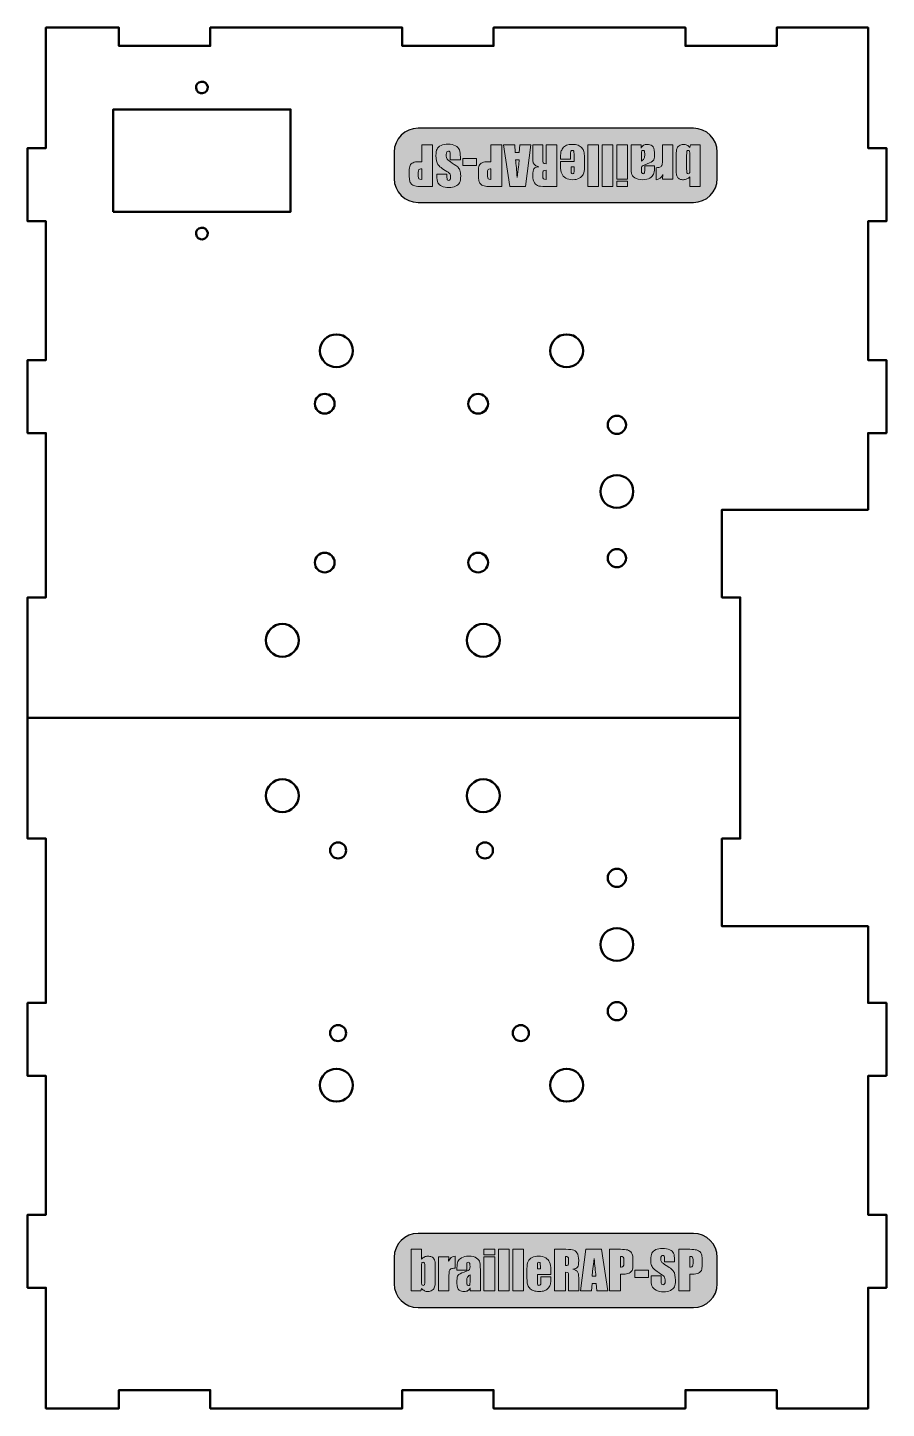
# Model space of a CAD drawing. Header units: inches. Extents: x 23 to 565, y -388 to -2.
# Drawn here: x 22.6 to 257.6, y -388.4 to -10.4 of the extents above; entities that cross this region are included whole.
import ezdxf

# ---------------------------------------------------------------- set-up
doc = ezdxf.new("R2010")
doc.units = ezdxf.units.IN
doc.header["$MEASUREMENT"] = 0
doc.layers.add('Calque 1', color=7, linetype='Continuous')

# ---------------------------------------------------------------- blocks, each defined once
blk = doc.blocks.new('block 2')
at = {"layer": 'Calque 1', "lineweight": 0}
for points in [[(154.51, -53.94), (152.82, -42.54), (155.85, -42.54), (156, -44.59), (157.07, -44.59), (157.24, -42.54), (160.31, -42.54), (158.8, -53.94), (154.51, -53.94)], [(175.88, -53.94), (175.88, -42.54), (178.81, -42.54), (178.81, -53.94), (175.88, -53.94)], [(179.83, -53.94), (179.83, -42.54), (182.75, -42.54), (182.75, -53.94), (179.83, -53.94)], [(183.78, -51.88), (183.78, -42.54), (186.7, -42.54), (186.7, -51.88), (183.78, -51.88)], [(141.68, -48.19), (141.68, -46.23), (145.41, -46.23), (145.41, -48.19), (141.68, -48.19)], [(183.78, -53.94), (183.78, -52.45), (186.7, -52.45), (186.7, -53.94), (183.78, -53.94)]]:
    blk.add_lwpolyline(points, dxfattribs=at)
for points, knots in [([(133.38, -53.94), (133.38, -53.94), (130.39, -53.94), (130.39, -53.94), (129.58, -53.94), (128.96, -53.87), (128.53, -53.75), (128.09, -53.62), (127.77, -53.44), (127.55, -53.2), (127.33, -52.96), (127.18, -52.67), (127.11, -52.33), (127.03, -51.99), (126.99, -51.46), (126.99, -50.75), (126.99, -50.75), (126.99, -49.76), (126.99, -49.76), (126.99, -49.03), (127.07, -48.5), (127.22, -48.16), (127.37, -47.83), (127.64, -47.58), (128.04, -47.4), (128.44, -47.22), (128.97, -47.13), (129.62, -47.13), (129.62, -47.13), (130.41, -47.13), (130.41, -47.13), (130.41, -47.13), (130.41, -42.54), (130.41, -42.54), (130.41, -42.54), (133.38, -42.54), (133.38, -42.54), (133.38, -42.54), (133.38, -53.94), (133.38, -53.94)], [0, 0, 0, 0, 1, 1, 1, 2, 2, 2, 3, 3, 3, 4, 4, 4, 5, 5, 5, 6, 6, 6, 7, 7, 7, 8, 8, 8, 9, 9, 9, 10, 10, 10, 11, 11, 11, 12, 12, 12, 13, 13, 13, 13]), ([(134.55, -50.49), (134.55, -50.49), (137.3, -50.49), (137.3, -50.49), (137.3, -50.49), (137.3, -51.33), (137.3, -51.33), (137.3, -51.73), (137.34, -51.98), (137.41, -52.09), (137.48, -52.19), (137.6, -52.25), (137.76, -52.25), (137.94, -52.25), (138.07, -52.17), (138.17, -52.03), (138.26, -51.88), (138.3, -51.66), (138.3, -51.37), (138.3, -50.99), (138.25, -50.7), (138.15, -50.51), (138.05, -50.32), (137.77, -50.08), (137.31, -49.81), (135.99, -49.03), (135.16, -48.39), (134.82, -47.88), (134.48, -47.38), (134.3, -46.57), (134.3, -45.45), (134.3, -44.64), (134.4, -44.04), (134.59, -43.66), (134.78, -43.27), (135.15, -42.95), (135.69, -42.69), (136.24, -42.43), (136.87, -42.3), (137.59, -42.3), (138.39, -42.3), (139.06, -42.45), (139.62, -42.75), (140.18, -43.05), (140.55, -43.43), (140.73, -43.9), (140.9, -44.36), (140.99, -45.02), (140.99, -45.88), (140.99, -45.88), (140.99, -46.62), (140.99, -46.62), (140.99, -46.62), (138.23, -46.62), (138.23, -46.62), (138.23, -46.62), (138.23, -45.24), (138.23, -45.24), (138.23, -44.81), (138.19, -44.53), (138.12, -44.41), (138.04, -44.29), (137.9, -44.23), (137.71, -44.23), (137.51, -44.23), (137.36, -44.31), (137.27, -44.46), (137.17, -44.62), (137.12, -44.85), (137.12, -45.15), (137.12, -45.82), (137.21, -46.26), (137.4, -46.47), (137.58, -46.67), (138.05, -47.02), (138.78, -47.5), (139.52, -47.99), (140.01, -48.35), (140.25, -48.57), (140.49, -48.79), (140.68, -49.09), (140.84, -49.48), (141, -49.87), (141.08, -50.37), (141.08, -50.97), (141.08, -51.85), (140.97, -52.48), (140.74, -52.89), (140.52, -53.29), (140.16, -53.61), (139.66, -53.84), (139.16, -54.06), (138.56, -54.18), (137.86, -54.18), (137.09, -54.18), (136.43, -54.05), (135.89, -53.8), (135.35, -53.55), (134.99, -53.24), (134.82, -52.86), (134.64, -52.49), (134.55, -51.84), (134.55, -50.94), (134.55, -50.94), (134.55, -50.49), (134.55, -50.49)], [0, 0, 0, 0, 1, 1, 1, 2, 2, 2, 3, 3, 3, 4, 4, 4, 5, 5, 5, 6, 6, 6, 7, 7, 7, 8, 8, 8, 9, 9, 9, 10, 10, 10, 11, 11, 11, 12, 12, 12, 13, 13, 13, 14, 14, 14, 15, 15, 15, 16, 16, 16, 17, 17, 17, 18, 18, 18, 19, 19, 19, 20, 20, 20, 21, 21, 21, 22, 22, 22, 23, 23, 23, 24, 24, 24, 25, 25, 25, 26, 26, 26, 27, 27, 27, 28, 28, 28, 29, 29, 29, 30, 30, 30, 31, 31, 31, 32, 32, 32, 33, 33, 33, 34, 34, 34, 35, 35, 35, 35]), ([(152.31, -53.94), (152.31, -53.94), (149.33, -53.94), (149.33, -53.94), (148.52, -53.94), (147.9, -53.87), (147.47, -53.75), (147.03, -53.62), (146.71, -53.44), (146.49, -53.2), (146.27, -52.96), (146.12, -52.67), (146.04, -52.33), (145.97, -51.99), (145.93, -51.46), (145.93, -50.75), (145.93, -50.75), (145.93, -49.76), (145.93, -49.76), (145.93, -49.03), (146, -48.5), (146.15, -48.16), (146.3, -47.83), (146.58, -47.58), (146.98, -47.4), (147.38, -47.22), (147.91, -47.13), (148.55, -47.13), (148.55, -47.13), (149.35, -47.13), (149.35, -47.13), (149.35, -47.13), (149.35, -42.54), (149.35, -42.54), (149.35, -42.54), (152.31, -42.54), (152.31, -42.54), (152.31, -42.54), (152.31, -53.94), (152.31, -53.94)], [0, 0, 0, 0, 1, 1, 1, 2, 2, 2, 3, 3, 3, 4, 4, 4, 5, 5, 5, 6, 6, 6, 7, 7, 7, 8, 8, 8, 9, 9, 9, 10, 10, 10, 11, 11, 11, 12, 12, 12, 13, 13, 13, 13]), ([(167.4, -53.94), (167.4, -53.94), (165.3, -53.94), (165.3, -53.94), (163.9, -53.94), (162.96, -53.88), (162.46, -53.78), (161.97, -53.67), (161.56, -53.39), (161.25, -52.95), (160.94, -52.5), (160.78, -51.8), (160.78, -50.83), (160.78, -49.94), (160.89, -49.34), (161.11, -49.04), (161.33, -48.73), (161.77, -48.55), (162.42, -48.49), (161.83, -48.34), (161.43, -48.15), (161.23, -47.9), (161.03, -47.66), (160.91, -47.44), (160.86, -47.23), (160.81, -47.03), (160.78, -46.47), (160.78, -45.55), (160.78, -45.55), (160.78, -42.54), (160.78, -42.54), (160.78, -42.54), (163.54, -42.54), (163.54, -42.54), (163.54, -42.54), (163.54, -46.33), (163.54, -46.33), (163.54, -46.94), (163.58, -47.32), (163.68, -47.46), (163.78, -47.61), (164.03, -47.68), (164.44, -47.68), (164.44, -47.68), (164.44, -42.54), (164.44, -42.54), (164.44, -42.54), (167.4, -42.54), (167.4, -42.54), (167.4, -42.54), (167.4, -53.94), (167.4, -53.94)], [0, 0, 0, 0, 1, 1, 1, 2, 2, 2, 3, 3, 3, 4, 4, 4, 5, 5, 5, 6, 6, 6, 7, 7, 7, 8, 8, 8, 9, 9, 9, 10, 10, 10, 11, 11, 11, 12, 12, 12, 13, 13, 13, 14, 14, 14, 15, 15, 15, 16, 16, 16, 17, 17, 17, 17]), ([(168.41, -47.05), (168.41, -47.05), (172.1, -47.05), (172.1, -47.05), (172.1, -47.05), (172.1, -45.02), (172.1, -45.02), (172.1, -44.6), (172.07, -44.33), (172, -44.21), (171.94, -44.09), (171.83, -44.02), (171.65, -44.02), (171.44, -44.02), (171.29, -44.11), (171.22, -44.27), (171.15, -44.43), (171.11, -44.74), (171.11, -45.21), (171.11, -45.21), (171.11, -46.44), (171.11, -46.44), (171.11, -46.44), (168.41, -46.44), (168.41, -46.44), (168.41, -46.44), (168.41, -45.75), (168.41, -45.75), (168.41, -45.17), (168.45, -44.73), (168.52, -44.42), (168.6, -44.11), (168.77, -43.78), (169.03, -43.43), (169.3, -43.07), (169.64, -42.81), (170.05, -42.63), (170.46, -42.46), (170.98, -42.37), (171.6, -42.37), (172.2, -42.37), (172.73, -42.46), (173.19, -42.63), (173.65, -42.8), (174.01, -43.04), (174.26, -43.35), (174.52, -43.65), (174.69, -43.98), (174.79, -44.35), (174.89, -44.71), (174.94, -45.24), (174.94, -45.93), (174.94, -45.93), (174.94, -48.66), (174.94, -48.66), (174.94, -49.47), (174.83, -50.12), (174.61, -50.59), (174.39, -51.06), (174.03, -51.42), (173.53, -51.67), (173.02, -51.93), (172.45, -52.05), (171.79, -52.05), (171, -52.05), (170.34, -51.9), (169.82, -51.6), (169.3, -51.29), (168.94, -50.89), (168.73, -50.39), (168.52, -49.89), (168.41, -49.19), (168.41, -48.28), (168.41, -48.28), (168.41, -47.05), (168.41, -47.05)], [0, 0, 0, 0, 1, 1, 1, 2, 2, 2, 3, 3, 3, 4, 4, 4, 5, 5, 5, 6, 6, 6, 7, 7, 7, 8, 8, 8, 9, 9, 9, 10, 10, 10, 11, 11, 11, 12, 12, 12, 13, 13, 13, 14, 14, 14, 15, 15, 15, 16, 16, 16, 17, 17, 17, 18, 18, 18, 19, 19, 19, 20, 20, 20, 21, 21, 21, 22, 22, 22, 23, 23, 23, 24, 24, 24, 25, 25, 25, 25]), ([(191.43, -48.26), (191.43, -48.26), (194.1, -48.26), (194.1, -48.26), (194.1, -48.26), (194.1, -48.89), (194.1, -48.89), (194.1, -49.61), (194.01, -50.17), (193.85, -50.56), (193.68, -50.95), (193.35, -51.3), (192.84, -51.6), (192.34, -51.9), (191.69, -52.05), (190.89, -52.05), (189.92, -52.05), (189.2, -51.88), (188.71, -51.54), (188.22, -51.2), (187.93, -50.78), (187.83, -50.29), (187.73, -49.79), (187.68, -48.77), (187.68, -47.23), (187.68, -47.23), (187.68, -42.54), (187.68, -42.54), (187.68, -42.54), (190.45, -42.54), (190.45, -42.54), (190.45, -42.54), (190.45, -43.37), (190.45, -43.37), (190.62, -43.04), (190.85, -42.79), (191.12, -42.62), (191.4, -42.45), (191.72, -42.37), (192.1, -42.37), (192.6, -42.37), (193.06, -42.51), (193.47, -42.79), (193.89, -43.07), (194.1, -43.68), (194.1, -44.62), (194.1, -44.62), (194.1, -45.39), (194.1, -45.39), (194.1, -46.09), (193.99, -46.57), (193.77, -46.82), (193.55, -47.07), (193, -47.37), (192.13, -47.71), (191.19, -48.07), (190.69, -48.32), (190.63, -48.45), (190.56, -48.57), (190.53, -48.83), (190.53, -49.22), (190.53, -49.71), (190.56, -50.03), (190.64, -50.17), (190.71, -50.32), (190.83, -50.4), (191, -50.4), (191.19, -50.4), (191.31, -50.33), (191.36, -50.21), (191.4, -50.09), (191.43, -49.76), (191.43, -49.24), (191.43, -49.24), (191.43, -48.26), (191.43, -48.26)], [0, 0, 0, 0, 1, 1, 1, 2, 2, 2, 3, 3, 3, 4, 4, 4, 5, 5, 5, 6, 6, 6, 7, 7, 7, 8, 8, 8, 9, 9, 9, 10, 10, 10, 11, 11, 11, 12, 12, 12, 13, 13, 13, 14, 14, 14, 15, 15, 15, 16, 16, 16, 17, 17, 17, 18, 18, 18, 19, 19, 19, 20, 20, 20, 21, 21, 21, 22, 22, 22, 23, 23, 23, 24, 24, 24, 25, 25, 25, 25]), ([(190.53, -46.98), (190.98, -46.65), (191.25, -46.37), (191.32, -46.14), (191.39, -45.92), (191.43, -45.59), (191.43, -45.17), (191.43, -44.69), (191.4, -44.38), (191.33, -44.24), (191.27, -44.1), (191.14, -44.02), (190.96, -44.02), (190.78, -44.02), (190.66, -44.08), (190.61, -44.19), (190.55, -44.3), (190.53, -44.59), (190.53, -45.06), (190.53, -45.06), (190.53, -46.98), (190.53, -46.98)], [0, 0, 0, 0, 1, 1, 1, 2, 2, 2, 3, 3, 3, 4, 4, 4, 5, 5, 5, 6, 6, 6, 7, 7, 7, 7]), ([(196.29, -51.88), (196.29, -51.88), (196.4, -50.65), (196.4, -50.65), (195.99, -51.53), (195.39, -52), (194.6, -52.05), (194.6, -52.05), (194.6, -48.76), (194.6, -48.76), (195.12, -48.76), (195.51, -48.69), (195.75, -48.55), (195.99, -48.41), (196.15, -48.21), (196.2, -47.96), (196.26, -47.71), (196.29, -47.13), (196.29, -46.23), (196.29, -46.23), (196.29, -42.54), (196.29, -42.54), (196.29, -42.54), (199.13, -42.54), (199.13, -42.54), (199.13, -42.54), (199.13, -51.88), (199.13, -51.88), (199.13, -51.88), (196.29, -51.88), (196.29, -51.88)], [0, 0, 0, 0, 1, 1, 1, 2, 2, 2, 3, 3, 3, 4, 4, 4, 5, 5, 5, 6, 6, 6, 7, 7, 7, 8, 8, 8, 9, 9, 9, 10, 10, 10, 10]), ([(203.78, -53.94), (203.78, -53.94), (203.78, -51.24), (203.78, -51.24), (203.54, -51.51), (203.28, -51.72), (202.99, -51.85), (202.7, -51.98), (202.39, -52.05), (202.05, -52.05), (201.66, -52.05), (201.32, -51.99), (201.04, -51.87), (200.75, -51.75), (200.53, -51.57), (200.38, -51.35), (200.23, -51.13), (200.14, -50.92), (200.11, -50.71), (200.08, -50.49), (200.07, -50.04), (200.07, -49.35), (200.07, -49.35), (200.07, -45.14), (200.07, -45.14), (200.07, -44.46), (200.11, -43.95), (200.2, -43.61), (200.3, -43.28), (200.51, -42.99), (200.85, -42.74), (201.19, -42.49), (201.59, -42.37), (202.05, -42.37), (202.39, -42.37), (202.7, -42.44), (202.98, -42.59), (203.27, -42.73), (203.54, -42.95), (203.78, -43.25), (203.78, -43.25), (203.96, -42.54), (203.96, -42.54), (203.96, -42.54), (206.62, -42.54), (206.62, -42.54), (206.62, -42.54), (206.62, -53.94), (206.62, -53.94), (206.62, -53.94), (203.78, -53.94), (203.78, -53.94)], [0, 0, 0, 0, 1, 1, 1, 2, 2, 2, 3, 3, 3, 4, 4, 4, 5, 5, 5, 6, 6, 6, 7, 7, 7, 8, 8, 8, 9, 9, 9, 10, 10, 10, 11, 11, 11, 12, 12, 12, 13, 13, 13, 14, 14, 14, 15, 15, 15, 16, 16, 16, 17, 17, 17, 17]), ([(202.91, -49.23), (202.91, -49.71), (202.94, -50.03), (203, -50.17), (203.06, -50.32), (203.18, -50.4), (203.36, -50.4), (203.54, -50.4), (203.65, -50.33), (203.7, -50.2), (203.75, -50.07), (203.78, -49.75), (203.78, -49.23), (203.78, -49.23), (203.78, -45.2), (203.78, -45.2), (203.78, -44.7), (203.75, -44.38), (203.69, -44.24), (203.63, -44.1), (203.51, -44.02), (203.34, -44.02), (203.16, -44.02), (203.05, -44.1), (202.99, -44.24), (202.94, -44.39), (202.91, -44.74), (202.91, -45.29), (202.91, -45.29), (202.91, -49.23), (202.91, -49.23)], [0, 0, 0, 0, 1, 1, 1, 2, 2, 2, 3, 3, 3, 4, 4, 4, 5, 5, 5, 6, 6, 6, 7, 7, 7, 8, 8, 8, 9, 9, 9, 10, 10, 10, 10]), ([(130.41, -51.99), (130.41, -51.99), (130.41, -49.09), (130.41, -49.09), (130.33, -49.08), (130.25, -49.08), (130.19, -49.08), (129.92, -49.08), (129.73, -49.15), (129.63, -49.28), (129.52, -49.41), (129.47, -49.69), (129.47, -50.11), (129.47, -50.11), (129.47, -51.05), (129.47, -51.05), (129.47, -51.44), (129.53, -51.69), (129.65, -51.81), (129.77, -51.93), (130.03, -51.99), (130.41, -51.99)], [0, 0, 0, 0, 1, 1, 1, 2, 2, 2, 3, 3, 3, 4, 4, 4, 5, 5, 5, 6, 6, 6, 7, 7, 7, 7]), ([(149.35, -51.99), (149.35, -51.99), (149.35, -49.09), (149.35, -49.09), (149.26, -49.08), (149.19, -49.08), (149.13, -49.08), (148.86, -49.08), (148.67, -49.15), (148.56, -49.28), (148.46, -49.41), (148.41, -49.69), (148.41, -50.11), (148.41, -50.11), (148.41, -51.05), (148.41, -51.05), (148.41, -51.44), (148.47, -51.69), (148.59, -51.81), (148.71, -51.93), (148.96, -51.99), (149.35, -51.99)], [0, 0, 0, 0, 1, 1, 1, 2, 2, 2, 3, 3, 3, 4, 4, 4, 5, 5, 5, 6, 6, 6, 7, 7, 7, 7]), ([(156.08, -46.61), (156.23, -47.9), (156.38, -49.5), (156.53, -51.4), (156.84, -49.21), (157.03, -47.62), (157.1, -46.61), (157.1, -46.61), (156.08, -46.61), (156.08, -46.61)], [0, 0, 0, 0, 1, 1, 1, 2, 2, 2, 3, 3, 3, 3]), ([(171.27, -48.57), (171.27, -48.57), (171.27, -49.25), (171.27, -49.25), (171.27, -49.73), (171.29, -50.04), (171.34, -50.19), (171.39, -50.33), (171.5, -50.4), (171.66, -50.4), (171.86, -50.4), (171.98, -50.34), (172.03, -50.22), (172.07, -50.1), (172.1, -49.77), (172.1, -49.25), (172.1, -49.25), (172.1, -48.57), (172.1, -48.57), (172.1, -48.57), (171.27, -48.57), (171.27, -48.57)], [0, 0, 0, 0, 1, 1, 1, 2, 2, 2, 3, 3, 3, 4, 4, 4, 5, 5, 5, 6, 6, 6, 7, 7, 7, 7]), ([(164.44, -51.99), (164.44, -51.99), (164.44, -49.45), (164.44, -49.45), (164.1, -49.45), (163.87, -49.5), (163.74, -49.59), (163.6, -49.68), (163.54, -49.98), (163.54, -50.48), (163.54, -50.48), (163.54, -51.11), (163.54, -51.11), (163.54, -51.47), (163.6, -51.71), (163.73, -51.82), (163.86, -51.93), (164.09, -51.99), (164.44, -51.99)], [0, 0, 0, 0, 1, 1, 1, 2, 2, 2, 3, 3, 3, 4, 4, 4, 5, 5, 5, 6, 6, 6, 6])]:
    blk.add_open_spline(points, degree=3, knots=knots, dxfattribs=at)
blk = doc.blocks.new('block 3')
at = {"layer": 'Calque 1', "lineweight": 0}
for points in [[(150.37, -344.86), (150.37, -346.34), (147.44, -346.34), (147.44, -344.86), (150.37, -344.86)], [(150.37, -346.91), (150.37, -356.26), (147.44, -356.26), (147.44, -346.91), (150.37, -346.91)], [(154.32, -344.86), (154.32, -356.26), (151.39, -356.26), (151.39, -344.86), (154.32, -344.86)], [(158.27, -344.86), (158.27, -356.26), (155.34, -356.26), (155.34, -344.86), (158.27, -344.86)], [(179.64, -344.86), (181.33, -356.26), (178.3, -356.26), (178.14, -354.21), (177.08, -354.21), (176.9, -356.26), (173.84, -356.26), (175.35, -344.86), (179.64, -344.86)], [(192.47, -350.6), (192.47, -352.57), (188.73, -352.57), (188.73, -350.6), (192.47, -350.6)]]:
    blk.add_lwpolyline(points, dxfattribs=at)
for points, knots in [([(130.37, -344.86), (130.37, -344.86), (130.37, -347.56), (130.37, -347.56), (130.61, -347.28), (130.87, -347.08), (131.16, -346.95), (131.44, -346.81), (131.76, -346.75), (132.1, -346.75), (132.49, -346.75), (132.82, -346.81), (133.11, -346.93), (133.4, -347.05), (133.61, -347.22), (133.76, -347.44), (133.91, -347.66), (134.01, -347.88), (134.04, -348.09), (134.07, -348.3), (134.08, -348.75), (134.08, -349.44), (134.08, -349.44), (134.08, -353.65), (134.08, -353.65), (134.08, -354.34), (134.04, -354.85), (133.94, -355.18), (133.85, -355.52), (133.64, -355.81), (133.3, -356.06), (132.96, -356.3), (132.56, -356.43), (132.1, -356.43), (131.76, -356.43), (131.45, -356.35), (131.16, -356.21), (130.87, -356.06), (130.61, -355.84), (130.37, -355.55), (130.37, -355.55), (130.19, -356.26), (130.19, -356.26), (130.19, -356.26), (127.53, -356.26), (127.53, -356.26), (127.53, -356.26), (127.53, -344.86), (127.53, -344.86), (127.53, -344.86), (130.37, -344.86), (130.37, -344.86)], [0, 0, 0, 0, 1, 1, 1, 2, 2, 2, 3, 3, 3, 4, 4, 4, 5, 5, 5, 6, 6, 6, 7, 7, 7, 8, 8, 8, 9, 9, 9, 10, 10, 10, 11, 11, 11, 12, 12, 12, 13, 13, 13, 14, 14, 14, 15, 15, 15, 16, 16, 16, 17, 17, 17, 17]), ([(137.86, -346.91), (137.86, -346.91), (137.75, -348.14), (137.75, -348.14), (138.16, -347.26), (138.76, -346.8), (139.54, -346.75), (139.54, -346.75), (139.54, -350.03), (139.54, -350.03), (139.02, -350.03), (138.64, -350.1), (138.4, -350.24), (138.15, -350.39), (138, -350.58), (137.95, -350.83), (137.89, -351.08), (137.86, -351.66), (137.86, -352.57), (137.86, -352.57), (137.86, -356.26), (137.86, -356.26), (137.86, -356.26), (135.02, -356.26), (135.02, -356.26), (135.02, -356.26), (135.02, -346.91), (135.02, -346.91), (135.02, -346.91), (137.86, -346.91), (137.86, -346.91)], [0, 0, 0, 0, 1, 1, 1, 2, 2, 2, 3, 3, 3, 4, 4, 4, 5, 5, 5, 6, 6, 6, 7, 7, 7, 8, 8, 8, 9, 9, 9, 10, 10, 10, 10]), ([(142.72, -350.53), (142.72, -350.53), (140.05, -350.53), (140.05, -350.53), (140.05, -350.53), (140.05, -349.91), (140.05, -349.91), (140.05, -349.18), (140.14, -348.63), (140.3, -348.23), (140.47, -347.84), (140.8, -347.5), (141.3, -347.2), (141.81, -346.9), (142.46, -346.75), (143.26, -346.75), (144.22, -346.75), (144.95, -346.92), (145.44, -347.26), (145.93, -347.6), (146.22, -348.01), (146.32, -348.51), (146.42, -349), (146.47, -350.02), (146.47, -351.57), (146.47, -351.57), (146.47, -356.26), (146.47, -356.26), (146.47, -356.26), (143.7, -356.26), (143.7, -356.26), (143.7, -356.26), (143.7, -355.42), (143.7, -355.42), (143.52, -355.76), (143.3, -356.01), (143.03, -356.18), (142.75, -356.34), (142.42, -356.43), (142.04, -356.43), (141.55, -356.43), (141.09, -356.29), (140.67, -356.01), (140.26, -355.73), (140.05, -355.12), (140.05, -354.17), (140.05, -354.17), (140.05, -353.41), (140.05, -353.41), (140.05, -352.71), (140.16, -352.23), (140.38, -351.98), (140.6, -351.72), (141.15, -351.43), (142.02, -351.09), (142.96, -350.72), (143.46, -350.48), (143.52, -350.35), (143.59, -350.22), (143.62, -349.97), (143.62, -349.58), (143.62, -349.09), (143.58, -348.77), (143.51, -348.62), (143.44, -348.47), (143.32, -348.4), (143.15, -348.4), (142.96, -348.4), (142.84, -348.46), (142.79, -348.59), (142.74, -348.71), (142.72, -349.03), (142.72, -349.55), (142.72, -349.55), (142.72, -350.53), (142.72, -350.53)], [0, 0, 0, 0, 1, 1, 1, 2, 2, 2, 3, 3, 3, 4, 4, 4, 5, 5, 5, 6, 6, 6, 7, 7, 7, 8, 8, 8, 9, 9, 9, 10, 10, 10, 11, 11, 11, 12, 12, 12, 13, 13, 13, 14, 14, 14, 15, 15, 15, 16, 16, 16, 17, 17, 17, 18, 18, 18, 19, 19, 19, 20, 20, 20, 21, 21, 21, 22, 22, 22, 23, 23, 23, 24, 24, 24, 25, 25, 25, 25]), ([(165.73, -351.75), (165.73, -351.75), (162.05, -351.75), (162.05, -351.75), (162.05, -351.75), (162.05, -353.77), (162.05, -353.77), (162.05, -354.19), (162.08, -354.47), (162.14, -354.59), (162.2, -354.71), (162.32, -354.77), (162.5, -354.77), (162.71, -354.77), (162.86, -354.69), (162.93, -354.53), (163, -354.37), (163.04, -354.05), (163.04, -353.59), (163.04, -353.59), (163.04, -352.36), (163.04, -352.36), (163.04, -352.36), (165.73, -352.36), (165.73, -352.36), (165.73, -352.36), (165.73, -353.05), (165.73, -353.05), (165.73, -353.62), (165.7, -354.07), (165.62, -354.38), (165.55, -354.69), (165.38, -355.02), (165.11, -355.37), (164.85, -355.72), (164.51, -355.99), (164.1, -356.16), (163.69, -356.34), (163.17, -356.43), (162.55, -356.43), (161.95, -356.43), (161.42, -356.34), (160.96, -356.17), (160.5, -355.99), (160.14, -355.75), (159.89, -355.45), (159.63, -355.15), (159.45, -354.81), (159.36, -354.45), (159.26, -354.09), (159.21, -353.56), (159.21, -352.86), (159.21, -352.86), (159.21, -350.14), (159.21, -350.14), (159.21, -349.32), (159.32, -348.68), (159.54, -348.21), (159.76, -347.73), (160.12, -347.37), (160.62, -347.12), (161.12, -346.87), (161.7, -346.75), (162.35, -346.75), (163.15, -346.75), (163.81, -346.9), (164.33, -347.2), (164.85, -347.5), (165.21, -347.9), (165.42, -348.4), (165.63, -348.9), (165.73, -349.61), (165.73, -350.51), (165.73, -350.51), (165.73, -351.75), (165.73, -351.75)], [0, 0, 0, 0, 1, 1, 1, 2, 2, 2, 3, 3, 3, 4, 4, 4, 5, 5, 5, 6, 6, 6, 7, 7, 7, 8, 8, 8, 9, 9, 9, 10, 10, 10, 11, 11, 11, 12, 12, 12, 13, 13, 13, 14, 14, 14, 15, 15, 15, 16, 16, 16, 17, 17, 17, 18, 18, 18, 19, 19, 19, 20, 20, 20, 21, 21, 21, 22, 22, 22, 23, 23, 23, 24, 24, 24, 25, 25, 25, 25]), ([(166.75, -344.86), (166.75, -344.86), (168.85, -344.86), (168.85, -344.86), (170.24, -344.86), (171.19, -344.91), (171.69, -345.02), (172.18, -345.13), (172.59, -345.4), (172.9, -345.85), (173.21, -346.29), (173.37, -347), (173.37, -347.97), (173.37, -348.86), (173.26, -349.45), (173.03, -349.76), (172.81, -350.06), (172.38, -350.25), (171.73, -350.31), (172.32, -350.45), (172.71, -350.65), (172.91, -350.89), (173.12, -351.14), (173.24, -351.36), (173.29, -351.56), (173.34, -351.77), (173.37, -352.33), (173.37, -353.25), (173.37, -353.25), (173.37, -356.26), (173.37, -356.26), (173.37, -356.26), (170.61, -356.26), (170.61, -356.26), (170.61, -356.26), (170.61, -352.47), (170.61, -352.47), (170.61, -351.86), (170.56, -351.48), (170.47, -351.34), (170.37, -351.19), (170.12, -351.12), (169.71, -351.12), (169.71, -351.12), (169.71, -356.26), (169.71, -356.26), (169.71, -356.26), (166.75, -356.26), (166.75, -356.26), (166.75, -356.26), (166.75, -344.86), (166.75, -344.86)], [0, 0, 0, 0, 1, 1, 1, 2, 2, 2, 3, 3, 3, 4, 4, 4, 5, 5, 5, 6, 6, 6, 7, 7, 7, 8, 8, 8, 9, 9, 9, 10, 10, 10, 11, 11, 11, 12, 12, 12, 13, 13, 13, 14, 14, 14, 15, 15, 15, 16, 16, 16, 17, 17, 17, 17]), ([(169.71, -346.81), (169.71, -346.81), (169.71, -349.34), (169.71, -349.34), (170.04, -349.34), (170.28, -349.3), (170.41, -349.21), (170.55, -349.11), (170.61, -348.82), (170.61, -348.32), (170.61, -348.32), (170.61, -347.69), (170.61, -347.69), (170.61, -347.33), (170.55, -347.09), (170.42, -346.98), (170.29, -346.87), (170.05, -346.81), (169.71, -346.81)], [0, 0, 0, 0, 1, 1, 1, 2, 2, 2, 3, 3, 3, 4, 4, 4, 5, 5, 5, 6, 6, 6, 6]), ([(178.07, -352.19), (177.92, -350.9), (177.76, -349.3), (177.61, -347.4), (177.31, -349.58), (177.12, -351.18), (177.05, -352.19), (177.05, -352.19), (178.07, -352.19), (178.07, -352.19)], [0, 0, 0, 0, 1, 1, 1, 2, 2, 2, 3, 3, 3, 3]), ([(181.83, -344.86), (181.83, -344.86), (184.82, -344.86), (184.82, -344.86), (185.63, -344.86), (186.25, -344.92), (186.68, -345.05), (187.12, -345.18), (187.44, -345.36), (187.66, -345.6), (187.88, -345.84), (188.03, -346.13), (188.1, -346.47), (188.18, -346.81), (188.22, -347.33), (188.22, -348.05), (188.22, -348.05), (188.22, -349.04), (188.22, -349.04), (188.22, -349.77), (188.14, -350.3), (187.99, -350.63), (187.84, -350.97), (187.57, -351.22), (187.17, -351.4), (186.77, -351.58), (186.24, -351.67), (185.59, -351.67), (185.59, -351.67), (184.8, -351.67), (184.8, -351.67), (184.8, -351.67), (184.8, -356.26), (184.8, -356.26), (184.8, -356.26), (181.83, -356.26), (181.83, -356.26), (181.83, -356.26), (181.83, -344.86), (181.83, -344.86)], [0, 0, 0, 0, 1, 1, 1, 2, 2, 2, 3, 3, 3, 4, 4, 4, 5, 5, 5, 6, 6, 6, 7, 7, 7, 8, 8, 8, 9, 9, 9, 10, 10, 10, 11, 11, 11, 12, 12, 12, 13, 13, 13, 13]), ([(184.8, -346.81), (184.8, -346.81), (184.8, -349.71), (184.8, -349.71), (184.88, -349.71), (184.96, -349.72), (185.02, -349.72), (185.29, -349.72), (185.48, -349.65), (185.58, -349.52), (185.69, -349.38), (185.74, -349.1), (185.74, -348.68), (185.74, -348.68), (185.74, -347.75), (185.74, -347.75), (185.74, -347.36), (185.68, -347.1), (185.56, -346.99), (185.44, -346.87), (185.18, -346.81), (184.8, -346.81)], [0, 0, 0, 0, 1, 1, 1, 2, 2, 2, 3, 3, 3, 4, 4, 4, 5, 5, 5, 6, 6, 6, 7, 7, 7, 7]), ([(199.6, -348.31), (199.6, -348.31), (196.84, -348.31), (196.84, -348.31), (196.84, -348.31), (196.84, -347.46), (196.84, -347.46), (196.84, -347.07), (196.81, -346.82), (196.74, -346.71), (196.67, -346.6), (196.55, -346.55), (196.39, -346.55), (196.21, -346.55), (196.07, -346.62), (195.98, -346.77), (195.89, -346.91), (195.84, -347.13), (195.84, -347.43), (195.84, -347.81), (195.9, -348.1), (196, -348.29), (196.1, -348.48), (196.38, -348.71), (196.84, -348.99), (198.16, -349.77), (198.99, -350.41), (199.33, -350.91), (199.67, -351.42), (199.84, -352.23), (199.84, -353.34), (199.84, -354.15), (199.75, -354.75), (199.56, -355.14), (199.37, -355.52), (199, -355.84), (198.46, -356.11), (197.91, -356.37), (197.28, -356.5), (196.56, -356.5), (195.76, -356.5), (195.09, -356.35), (194.52, -356.05), (193.96, -355.75), (193.6, -355.36), (193.42, -354.9), (193.25, -354.43), (193.16, -353.77), (193.16, -352.92), (193.16, -352.92), (193.16, -352.17), (193.16, -352.17), (193.16, -352.17), (195.91, -352.17), (195.91, -352.17), (195.91, -352.17), (195.91, -353.56), (195.91, -353.56), (195.91, -353.99), (195.95, -354.26), (196.03, -354.38), (196.11, -354.51), (196.25, -354.57), (196.44, -354.57), (196.64, -354.57), (196.79, -354.49), (196.88, -354.33), (196.98, -354.18), (197.03, -353.95), (197.03, -353.64), (197.03, -352.97), (196.94, -352.54), (196.75, -352.33), (196.56, -352.12), (196.1, -351.78), (195.37, -351.29), (194.63, -350.81), (194.14, -350.45), (193.9, -350.23), (193.66, -350.01), (193.46, -349.7), (193.31, -349.32), (193.15, -348.93), (193.07, -348.43), (193.07, -347.82), (193.07, -346.95), (193.18, -346.31), (193.41, -345.91), (193.63, -345.5), (193.99, -345.19), (194.49, -344.96), (194.98, -344.73), (195.58, -344.62), (196.29, -344.62), (197.06, -344.62), (197.71, -344.74), (198.26, -344.99), (198.8, -345.24), (199.16, -345.55), (199.33, -345.93), (199.51, -346.31), (199.6, -346.95), (199.6, -347.86), (199.6, -347.86), (199.6, -348.31), (199.6, -348.31)], [0, 0, 0, 0, 1, 1, 1, 2, 2, 2, 3, 3, 3, 4, 4, 4, 5, 5, 5, 6, 6, 6, 7, 7, 7, 8, 8, 8, 9, 9, 9, 10, 10, 10, 11, 11, 11, 12, 12, 12, 13, 13, 13, 14, 14, 14, 15, 15, 15, 16, 16, 16, 17, 17, 17, 18, 18, 18, 19, 19, 19, 20, 20, 20, 21, 21, 21, 22, 22, 22, 23, 23, 23, 24, 24, 24, 25, 25, 25, 26, 26, 26, 27, 27, 27, 28, 28, 28, 29, 29, 29, 30, 30, 30, 31, 31, 31, 32, 32, 32, 33, 33, 33, 34, 34, 34, 35, 35, 35, 35]), ([(200.77, -344.86), (200.77, -344.86), (203.76, -344.86), (203.76, -344.86), (204.56, -344.86), (205.19, -344.92), (205.62, -345.05), (206.05, -345.18), (206.38, -345.36), (206.6, -345.6), (206.82, -345.84), (206.96, -346.13), (207.04, -346.47), (207.12, -346.81), (207.16, -347.33), (207.16, -348.05), (207.16, -348.05), (207.16, -349.04), (207.16, -349.04), (207.16, -349.77), (207.08, -350.3), (206.93, -350.63), (206.78, -350.97), (206.51, -351.22), (206.11, -351.4), (205.7, -351.58), (205.18, -351.67), (204.53, -351.67), (204.53, -351.67), (203.74, -351.67), (203.74, -351.67), (203.74, -351.67), (203.74, -356.26), (203.74, -356.26), (203.74, -356.26), (200.77, -356.26), (200.77, -356.26), (200.77, -356.26), (200.77, -344.86), (200.77, -344.86)], [0, 0, 0, 0, 1, 1, 1, 2, 2, 2, 3, 3, 3, 4, 4, 4, 5, 5, 5, 6, 6, 6, 7, 7, 7, 8, 8, 8, 9, 9, 9, 10, 10, 10, 11, 11, 11, 12, 12, 12, 13, 13, 13, 13]), ([(203.74, -346.81), (203.74, -346.81), (203.74, -349.71), (203.74, -349.71), (203.82, -349.71), (203.89, -349.72), (203.95, -349.72), (204.23, -349.72), (204.42, -349.65), (204.52, -349.52), (204.63, -349.38), (204.68, -349.1), (204.68, -348.68), (204.68, -348.68), (204.68, -347.75), (204.68, -347.75), (204.68, -347.36), (204.62, -347.1), (204.5, -346.99), (204.37, -346.87), (204.12, -346.81), (203.74, -346.81)], [0, 0, 0, 0, 1, 1, 1, 2, 2, 2, 3, 3, 3, 4, 4, 4, 5, 5, 5, 6, 6, 6, 7, 7, 7, 7]), ([(131.24, -349.57), (131.24, -349.09), (131.21, -348.77), (131.15, -348.62), (131.08, -348.47), (130.97, -348.4), (130.79, -348.4), (130.61, -348.4), (130.5, -348.46), (130.45, -348.59), (130.4, -348.72), (130.37, -349.05), (130.37, -349.57), (130.37, -349.57), (130.37, -353.6), (130.37, -353.6), (130.37, -354.1), (130.4, -354.42), (130.46, -354.56), (130.52, -354.7), (130.63, -354.77), (130.81, -354.77), (130.99, -354.77), (131.1, -354.7), (131.16, -354.55), (131.21, -354.41), (131.24, -354.06), (131.24, -353.5), (131.24, -353.5), (131.24, -349.57), (131.24, -349.57)], [0, 0, 0, 0, 1, 1, 1, 2, 2, 2, 3, 3, 3, 4, 4, 4, 5, 5, 5, 6, 6, 6, 7, 7, 7, 8, 8, 8, 9, 9, 9, 10, 10, 10, 10]), ([(162.88, -350.23), (162.88, -350.23), (162.88, -349.55), (162.88, -349.55), (162.88, -349.06), (162.86, -348.75), (162.81, -348.61), (162.75, -348.47), (162.65, -348.4), (162.49, -348.4), (162.29, -348.4), (162.17, -348.46), (162.12, -348.58), (162.08, -348.7), (162.05, -349.02), (162.05, -349.55), (162.05, -349.55), (162.05, -350.23), (162.05, -350.23), (162.05, -350.23), (162.88, -350.23), (162.88, -350.23)], [0, 0, 0, 0, 1, 1, 1, 2, 2, 2, 3, 3, 3, 4, 4, 4, 5, 5, 5, 6, 6, 6, 7, 7, 7, 7]), ([(143.62, -351.81), (143.17, -352.15), (142.9, -352.43), (142.83, -352.65), (142.76, -352.88), (142.72, -353.2), (142.72, -353.62), (142.72, -354.11), (142.75, -354.42), (142.81, -354.56), (142.88, -354.7), (143, -354.77), (143.19, -354.77), (143.37, -354.77), (143.49, -354.72), (143.54, -354.61), (143.59, -354.5), (143.62, -354.21), (143.62, -353.74), (143.62, -353.74), (143.62, -351.81), (143.62, -351.81)], [0, 0, 0, 0, 1, 1, 1, 2, 2, 2, 3, 3, 3, 4, 4, 4, 5, 5, 5, 6, 6, 6, 7, 7, 7, 7])]:
    blk.add_open_spline(points, degree=3, knots=knots, dxfattribs=at)

msp = doc.modelspace()

# ---------------------------------------------------------------- hatches: boundary and pattern name
at = {"layer": 'Calque 1'}
h = msp.add_hatch(color=7, dxfattribs=at)
h.dxf.hatch_style = 2
edge = h.paths.add_edge_path()
edge.add_spline(control_points=[(122.86, -44.5), (122.86, -40.89), (125.79, -37.96), (129.41, -37.96), (129.41, -37.96), (204.74, -37.96), (204.74, -37.96), (208.35, -37.96), (211.28, -40.89), (211.28, -44.5), (211.28, -44.5), (211.28, -51.73), (211.28, -51.73), (211.28, -55.34), (208.35, -58.27), (204.74, -58.27), (204.74, -58.27), (129.41, -58.27), (129.41, -58.27), (125.79, -58.27), (122.86, -55.34), (122.86, -51.73), (122.86, -51.73), (122.86, -44.5), (122.86, -44.5)], knot_values=[0, 0, 0, 0, 1, 1, 1, 2, 2, 2, 3, 3, 3, 4, 4, 4, 5, 5, 5, 6, 6, 6, 7, 7, 7, 8, 8, 8, 8], degree=3, periodic=1)
h = msp.add_hatch(color=7, dxfattribs=at)
h.dxf.hatch_style = 2
edge = h.paths.add_edge_path()
edge.add_spline(control_points=[(211.28, -354.29), (211.28, -357.91), (208.35, -360.84), (204.74, -360.84), (204.74, -360.84), (129.41, -360.84), (129.41, -360.84), (125.79, -360.84), (122.86, -357.91), (122.86, -354.29), (122.86, -354.29), (122.86, -347.07), (122.86, -347.07), (122.86, -343.45), (125.79, -340.52), (129.41, -340.52), (129.41, -340.52), (204.74, -340.52), (204.74, -340.52), (208.35, -340.52), (211.28, -343.45), (211.28, -347.07), (211.28, -347.07), (211.28, -354.29), (211.28, -354.29)], knot_values=[0, 0, 0, 0, 1, 1, 1, 2, 2, 2, 3, 3, 3, 4, 4, 4, 5, 5, 5, 6, 6, 6, 7, 7, 7, 8, 8, 8, 8], degree=3, periodic=1)

# ---------------------------------------------------------------- linework, layer by layer
at = {"layer": 'Calque 1', "color": 7, "lineweight": 50}
for points in [[(22.56, -199.41), (22.56, -166.41), (27.56, -166.41), (27.56, -121.41), (22.56, -121.41), (22.56, -101.41), (27.56, -101.41), (27.56, -63.41), (22.56, -63.41), (22.56, -43.41), (27.56, -43.41), (27.56, -10.41), (47.56, -10.41), (47.56, -15.41), (72.56, -15.41), (72.56, -10.41), (125.06, -10.41), (125.06, -15.41), (150.06, -15.41), (150.06, -10.41), (202.56, -10.41), (202.56, -15.41), (227.56, -15.41), (227.56, -10.41), (252.56, -10.41), (252.56, -43.41), (257.56, -43.41), (257.56, -63.41), (252.56, -63.41), (252.56, -101.41), (257.56, -101.41), (257.56, -121.41), (252.56, -121.41), (252.56, -142.41), (212.56, -142.41), (212.56, -166.41), (217.56, -166.41), (217.56, -199.41)], [(46.01, -60.8), (94.51, -60.8), (94.51, -32.8), (46.01, -32.8), (46.01, -60.8)], [(22.56, -199.41), (217.56, -199.41)], [(257.56, -297.41), (252.56, -297.41), (252.56, -335.41), (257.56, -335.41), (257.56, -355.41), (252.56, -355.41), (252.56, -388.41), (227.56, -388.41), (227.56, -383.41), (202.56, -383.41), (202.56, -388.41), (150.06, -388.41), (150.06, -383.41), (125.06, -383.41), (125.06, -388.41), (72.56, -388.41), (72.56, -383.41), (47.56, -383.41), (47.56, -388.41), (27.56, -388.41), (27.56, -355.41), (22.56, -355.41), (22.56, -335.41), (27.56, -335.41), (27.56, -297.41), (22.56, -297.41), (22.56, -277.41), (27.56, -277.41), (27.56, -232.41), (22.56, -232.41), (22.56, -199.41)], [(217.56, -199.41), (22.56, -199.41)], [(257.56, -297.41), (257.56, -277.41), (252.56, -277.41), (252.56, -256.41), (212.56, -256.41), (212.56, -232.41), (217.56, -232.41), (217.56, -199.41)]]:
    msp.add_lwpolyline(points, dxfattribs=at)
for points in [[(68.67, -27), (68.56, -26.12), (69.18, -25.32), (70.06, -25.21), (70.93, -25.1), (71.73, -25.72), (71.84, -26.6), (71.95, -27.48), (71.33, -28.28), (70.46, -28.39), (69.58, -28.5), (68.78, -27.87), (68.67, -27), (68.67, -27), (68.67, -27), (68.67, -27)], [(68.67, -67), (68.56, -66.12), (69.18, -65.32), (70.06, -65.21), (70.93, -65.1), (71.73, -65.72), (71.84, -66.6), (71.95, -67.48), (71.33, -68.28), (70.46, -68.39), (69.58, -68.5), (68.78, -67.87), (68.67, -67), (68.67, -67), (68.67, -67), (68.67, -67)], [(107.07, -103.39), (109.56, -103.39), (111.57, -101.37), (111.57, -98.89), (111.57, -96.4), (109.56, -94.39), (107.07, -94.39), (104.59, -94.39), (102.57, -96.4), (102.57, -98.89), (102.57, -101.37), (104.59, -103.39), (107.07, -103.39), (107.07, -103.39), (107.07, -103.39), (107.07, -103.39)], [(170.07, -103.39), (172.56, -103.39), (174.57, -101.37), (174.57, -98.89), (174.57, -96.4), (172.56, -94.39), (170.07, -94.39), (167.59, -94.39), (165.57, -96.4), (165.57, -98.89), (165.57, -101.37), (167.59, -103.39), (170.07, -103.39), (170.07, -103.39), (170.07, -103.39), (170.07, -103.39)], [(103.85, -116.07), (105.34, -116.07), (106.55, -114.86), (106.55, -113.37), (106.55, -111.88), (105.34, -110.67), (103.85, -110.67), (102.36, -110.67), (101.15, -111.88), (101.15, -113.37), (101.15, -114.86), (102.36, -116.07), (103.85, -116.07), (103.85, -116.07), (103.85, -116.07), (103.85, -116.07)], [(145.85, -116.07), (147.34, -116.07), (148.55, -114.86), (148.55, -113.37), (148.55, -111.88), (147.34, -110.67), (145.85, -110.67), (144.36, -110.67), (143.15, -111.88), (143.15, -113.37), (143.15, -114.86), (144.36, -116.07), (145.85, -116.07), (145.85, -116.07), (145.85, -116.07), (145.85, -116.07)], [(181.31, -119.16), (181.31, -117.78), (182.43, -116.66), (183.81, -116.66), (185.19, -116.66), (186.31, -117.78), (186.31, -119.16), (186.31, -120.54), (185.19, -121.66), (183.81, -121.66), (182.43, -121.66), (181.31, -120.54), (181.31, -119.16), (181.31, -119.16), (181.31, -119.16), (181.31, -119.16)], [(183.81, -141.91), (181.32, -141.91), (179.31, -139.89), (179.31, -137.41), (179.31, -134.92), (181.32, -132.91), (183.81, -132.91), (186.29, -132.91), (188.31, -134.92), (188.31, -137.41), (188.31, -139.89), (186.29, -141.91), (183.81, -141.91), (183.81, -141.91), (183.81, -141.91), (183.81, -141.91)], [(103.85, -159.56), (105.34, -159.56), (106.55, -158.35), (106.55, -156.86), (106.55, -155.36), (105.34, -154.16), (103.85, -154.16), (102.36, -154.16), (101.15, -155.36), (101.15, -156.86), (101.15, -158.35), (102.36, -159.56), (103.85, -159.56), (103.85, -159.56), (103.85, -159.56), (103.85, -159.56)], [(145.85, -159.56), (147.34, -159.56), (148.55, -158.35), (148.55, -156.86), (148.55, -155.36), (147.34, -154.16), (145.85, -154.16), (144.36, -154.16), (143.15, -155.36), (143.15, -156.86), (143.15, -158.35), (144.36, -159.56), (145.85, -159.56), (145.85, -159.56), (145.85, -159.56), (145.85, -159.56)], [(181.31, -155.66), (181.31, -154.28), (182.43, -153.16), (183.81, -153.16), (185.19, -153.16), (186.31, -154.28), (186.31, -155.66), (186.31, -157.04), (185.19, -158.16), (183.81, -158.16), (182.43, -158.16), (181.31, -157.04), (181.31, -155.66), (181.31, -155.66), (181.31, -155.66), (181.31, -155.66)], [(92.26, -182.65), (94.74, -182.65), (96.76, -180.63), (96.76, -178.15), (96.76, -175.66), (94.74, -173.65), (92.26, -173.65), (89.77, -173.65), (87.76, -175.66), (87.76, -178.15), (87.76, -180.63), (89.77, -182.65), (92.26, -182.65), (92.26, -182.65), (92.26, -182.65), (92.26, -182.65)], [(147.26, -182.65), (149.74, -182.65), (151.76, -180.63), (151.76, -178.15), (151.76, -175.66), (149.74, -173.65), (147.26, -173.65), (144.77, -173.65), (142.76, -175.66), (142.76, -178.15), (142.76, -180.63), (144.77, -182.65), (147.26, -182.65), (147.26, -182.65), (147.26, -182.65), (147.26, -182.65)], [(92.26, -216.18), (94.74, -216.18), (96.76, -218.19), (96.76, -220.68), (96.76, -223.16), (94.74, -225.18), (92.26, -225.18), (89.77, -225.18), (87.76, -223.16), (87.76, -220.68), (87.76, -218.19), (89.77, -216.18), (92.26, -216.18), (92.26, -216.18), (92.26, -216.18), (92.26, -216.18)], [(147.26, -216.18), (149.74, -216.18), (151.76, -218.19), (151.76, -220.68), (151.76, -223.16), (149.74, -225.18), (147.26, -225.18), (144.77, -225.18), (142.76, -223.16), (142.76, -220.68), (142.76, -218.19), (144.77, -216.18), (147.26, -216.18), (147.26, -216.18), (147.26, -216.18), (147.26, -216.18)], [(105.33, -235.67), (105.33, -234.46), (106.31, -233.47), (107.53, -233.47), (108.74, -233.47), (109.73, -234.46), (109.73, -235.67), (109.73, -236.89), (108.74, -237.87), (107.53, -237.87), (106.31, -237.87), (105.33, -236.89), (105.33, -235.67), (105.33, -235.67), (105.33, -235.67), (105.33, -235.67)], [(145.51, -235.67), (145.51, -234.46), (146.5, -233.47), (147.71, -233.47), (148.93, -233.47), (149.91, -234.46), (149.91, -235.67), (149.91, -236.89), (148.93, -237.87), (147.71, -237.87), (146.5, -237.87), (145.51, -236.89), (145.51, -235.67), (145.51, -235.67), (145.51, -235.67), (145.51, -235.67)], [(181.31, -243.17), (181.31, -244.55), (182.43, -245.67), (183.81, -245.67), (185.19, -245.67), (186.31, -244.55), (186.31, -243.17), (186.31, -241.79), (185.19, -240.67), (183.81, -240.67), (182.43, -240.67), (181.31, -241.79), (181.31, -243.17), (181.31, -243.17), (181.31, -243.17), (181.31, -243.17)], [(183.81, -256.92), (181.32, -256.92), (179.31, -258.93), (179.31, -261.42), (179.31, -263.9), (181.32, -265.92), (183.81, -265.92), (186.29, -265.92), (188.31, -263.9), (188.31, -261.42), (188.31, -258.93), (186.29, -256.92), (183.81, -256.92), (183.81, -256.92), (183.81, -256.92), (183.81, -256.92)], [(181.31, -279.67), (181.31, -281.05), (182.43, -282.17), (183.81, -282.17), (185.19, -282.17), (186.31, -281.05), (186.31, -279.67), (186.31, -278.29), (185.19, -277.17), (183.81, -277.17), (182.43, -277.17), (181.31, -278.29), (181.31, -279.67), (181.31, -279.67), (181.31, -279.67), (181.31, -279.67)], [(105.33, -285.67), (105.33, -284.46), (106.31, -283.47), (107.53, -283.47), (108.74, -283.47), (109.73, -284.46), (109.73, -285.67), (109.73, -286.89), (108.74, -287.87), (107.53, -287.87), (106.31, -287.87), (105.33, -286.89), (105.33, -285.67), (105.33, -285.67), (105.33, -285.67), (105.33, -285.67)], [(155.33, -285.67), (155.33, -284.46), (156.31, -283.47), (157.53, -283.47), (158.74, -283.47), (159.73, -284.46), (159.73, -285.67), (159.73, -286.89), (158.74, -287.87), (157.53, -287.87), (156.31, -287.87), (155.33, -286.89), (155.33, -285.67), (155.33, -285.67), (155.33, -285.67), (155.33, -285.67)], [(107.07, -295.44), (109.56, -295.44), (111.57, -297.45), (111.57, -299.94), (111.57, -302.42), (109.56, -304.44), (107.07, -304.44), (104.59, -304.44), (102.57, -302.42), (102.57, -299.94), (102.57, -297.45), (104.59, -295.44), (107.07, -295.44), (107.07, -295.44), (107.07, -295.44), (107.07, -295.44)], [(170.07, -295.44), (172.56, -295.44), (174.57, -297.45), (174.57, -299.94), (174.57, -302.42), (172.56, -304.44), (170.07, -304.44), (167.59, -304.44), (165.57, -302.42), (165.57, -299.94), (165.57, -297.45), (167.59, -295.44), (170.07, -295.44), (170.07, -295.44), (170.07, -295.44), (170.07, -295.44)]]:
    msp.add_open_spline(points, degree=3, knots=[0, 0, 0, 0, 1, 1, 1, 2, 2, 2, 3, 3, 3, 4, 4, 4, 5, 5, 5, 5], dxfattribs=at)
at = {"layer": 'Calque 1', "color": 7, "lineweight": 25}
for points in [[(122.86, -44.5), (122.86, -40.89), (125.79, -37.96), (129.41, -37.96), (129.41, -37.96), (204.74, -37.96), (204.74, -37.96), (208.35, -37.96), (211.28, -40.89), (211.28, -44.5), (211.28, -44.5), (211.28, -51.73), (211.28, -51.73), (211.28, -55.34), (208.35, -58.27), (204.74, -58.27), (204.74, -58.27), (129.41, -58.27), (129.41, -58.27), (125.79, -58.27), (122.86, -55.34), (122.86, -51.73), (122.86, -51.73), (122.86, -44.5), (122.86, -44.5)], [(211.28, -354.29), (211.28, -357.91), (208.35, -360.84), (204.74, -360.84), (204.74, -360.84), (129.41, -360.84), (129.41, -360.84), (125.79, -360.84), (122.86, -357.91), (122.86, -354.29), (122.86, -354.29), (122.86, -347.07), (122.86, -347.07), (122.86, -343.45), (125.79, -340.52), (129.41, -340.52), (129.41, -340.52), (204.74, -340.52), (204.74, -340.52), (208.35, -340.52), (211.28, -343.45), (211.28, -347.07), (211.28, -347.07), (211.28, -354.29), (211.28, -354.29)]]:
    msp.add_open_spline(points, degree=3, knots=[0, 0, 0, 0, 1, 1, 1, 2, 2, 2, 3, 3, 3, 4, 4, 4, 5, 5, 5, 6, 6, 6, 7, 7, 7, 8, 8, 8, 8], dxfattribs=at)

# ---------------------------------------------------------------- block references
at = {"layer": 'Calque 1'}
for name in ['block 2', 'block 3']:
    msp.add_blockref(name, (0, 0), dxfattribs=at)

doc.saveas('drawing.dxf')
